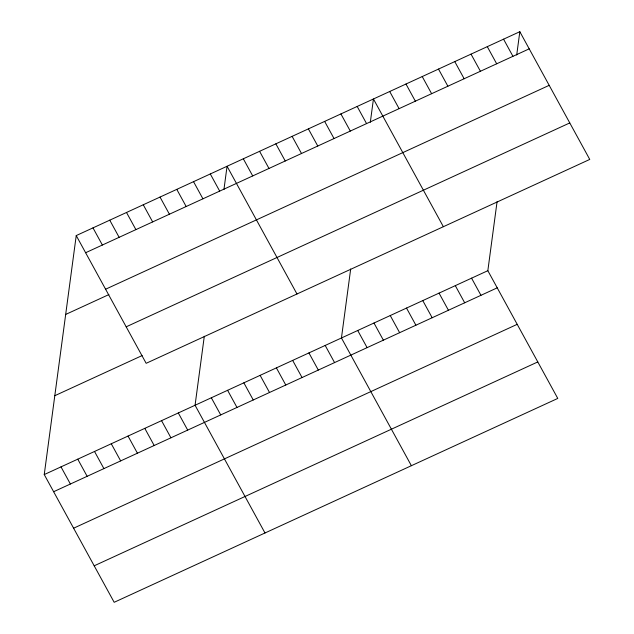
<?xml version="1.0" encoding="UTF-8"?>
<svg xmlns="http://www.w3.org/2000/svg" width="634" height="634" viewBox="0 0 634 634"><rect width="100%" height="100%" fill="white"/><g stroke="black" fill="none" stroke-linecap="round" stroke-linejoin="round"><path stroke-width="0.95" d="M497.072 201.683L487.839 270.694L557.769 398.421L114.175 602.3L44.245 474.573L76.231 235.579L519.825 31.7L589.755 159.427L146.161 363.306L76.231 235.579M204.306 336.242L195.066 405.253L264.996 532.98M223.937 189.566L227.059 166.259L296.981 293.986M350.689 268.967L341.449 337.97L411.379 465.697M370.319 122.283L373.442 98.983L443.372 226.71M516.71 55L519.825 31.7M85.622 252.728L529.216 48.842M105.601 289.215L549.195 85.336M65.674 314.448L108.897 294.58M126.182 326.819L569.776 122.933M54.801 395.703L142.119 355.571M44.245 474.573L487.839 270.694M53.628 491.715L497.222 287.836M73.607 528.209L517.201 324.331M94.197 565.805L537.79 361.927M503.562 39.173L512.946 56.323M487.292 46.654L496.684 63.796M471.03 54.128L480.421 71.27M454.768 61.601L464.151 78.751M438.498 69.074L447.889 86.224M422.236 76.555L431.619 93.697M405.974 84.029L415.357 101.171M389.704 91.502L399.095 108.652M471.569 278.168L480.96 295.309M357.18 106.457L366.563 123.598M455.307 285.641L464.69 302.79M340.91 113.93L350.301 131.079M439.045 293.114L448.428 310.264M324.648 121.411L334.031 138.553M422.775 300.595L432.166 317.737M308.378 128.884L317.769 146.026M406.513 308.069L415.896 325.21M390.243 315.542L399.634 332.692M292.115 136.358L301.499 153.499M275.853 143.831L285.237 160.981M373.981 323.023L383.364 340.165M259.583 151.312L268.974 168.454M357.719 330.496L367.102 347.638M243.321 158.785L252.704 175.927M325.187 345.451L334.57 362.593M308.924 352.924L318.308 370.066M210.298 173.962L219.681 191.111M292.654 360.397L302.046 377.547M193.536 181.665L202.928 198.807M276.392 367.871L285.776 385.02M176.783 189.368L186.166 206.51M260.122 375.352L269.513 392.494M160.022 197.071L169.413 214.213M243.86 382.825L253.243 399.967M143.268 204.774L152.651 221.916M227.598 390.298L236.981 407.448M126.507 212.477L135.898 229.619M211.328 397.78L220.719 414.921M109.753 220.172L119.137 237.322M92.992 227.875L102.375 245.025M178.305 412.956L187.696 430.098M161.551 420.659L170.934 437.801M144.79 428.362L154.181 445.504M128.036 436.057L137.419 453.207M111.275 443.76L120.666 460.91M94.521 451.463L103.905 468.613M77.76 459.167L87.143 476.308M60.999 466.87L70.39 484.011"/></g></svg>
